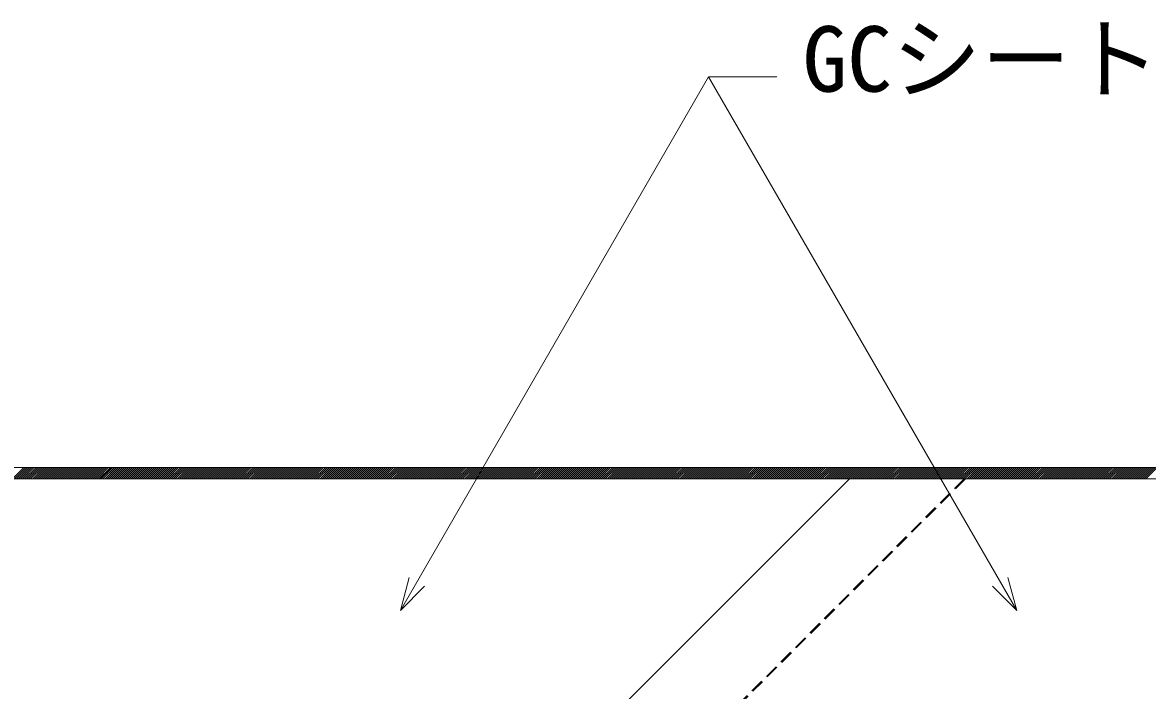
# Model space of a CAD drawing. Units: millimetres, scale not verified. Extents: x -840 to 840, y -594 to 594.
# Drawn here: x 125 to 322.9, y 95 to 212.6 of the extents above; entities that cross this region are included whole.
import ezdxf
from ezdxf.enums import TextEntityAlignment as Align

# ---------------------------------------------------------------- set-up
doc = ezdxf.new("R2010")
doc.units = ezdxf.units.MM
doc.header["$LTSCALE"] = 2
doc.linetypes.add('DASHED1', pattern=[1.8, 1.2, -0.6])
for name, color, linetype, lineweight in [('0-0_文字', 5, 'Continuous', 9), ('0-1_寸法線', 7, 'Continuous', 9), ('0-3_GCシート', 4, 'Continuous', 9), ('0-4_IBｼｰﾄ', 7, 'Continuous', 9)]:
    doc.layers.add(name, color=color, linetype=linetype, lineweight=lineweight)
doc.styles.add('ＭＳ ゴシック', font='')
doc.styles.get('ＭＳ ゴシック').set_extended_font_data('MS Gothic')

msp = doc.modelspace()

# ---------------------------------------------------------------- linework, layer by layer
at = {"layer": '0-1_寸法線'}
msp.add_line((299.9, 109.116), (245.682, 203.026), dxfattribs=at)
for points in [[(191.463, 109.116), (245.682, 203.026), (257.682, 203.026)], [(195.706, 113.359), (191.463, 109.116), (193.016, 114.912)], [(295.658, 113.359), (299.9, 109.116), (298.347, 114.912)]]:
    msp.add_lwpolyline(points, dxfattribs=at)
at = {"layer": '0-3_GCシート'}
msp.add_line((228.294, 90.106), (270.48, 132.292), dxfattribs=at)
at = {"layer": '0-3_GCシート', "linetype": 'DASHED1'}
for p, q in [((248.23, 89.866), (290.656, 132.292)), ((248.382, 89.778), (290.896, 132.292))]:
    msp.add_line(p, q, dxfattribs=at)
at = {"layer": '0-4_IBｼｰﾄ'}
for p, q in [((-82.687, 134.292), (353.822, 134.292)), ((123.219, 132.292), (125.219, 134.292)), ((123.573, 132.292), (125.573, 134.292)), ((123.926, 132.292), (125.926, 134.292)), ((124.28, 132.292), (126.28, 134.292)), ((124.633, 132.292), (126.633, 134.292)), ((124.987, 132.292), (126.987, 134.292)), ((125.341, 132.292), (127.341, 134.292)), ((125.694, 132.292), (127.694, 134.292)), ((126.048, 132.292), (128.048, 134.292)), ((126.401, 132.292), (128.401, 134.292)), ((126.755, 132.292), (128.755, 134.292)), ((127.108, 132.292), (129.108, 134.292)), ((127.462, 132.292), (129.462, 134.292)), ((127.815, 132.292), (129.815, 134.292)), ((128.169, 132.292), (130.169, 134.292)), ((128.523, 132.292), (130.523, 134.292)), ((128.876, 132.292), (130.876, 134.292)), ((129.23, 132.292), (131.23, 134.292)), ((129.583, 132.292), (131.583, 134.292)), ((129.937, 132.292), (131.937, 134.292)), ((130.29, 132.292), (132.29, 134.292)), ((130.644, 132.292), (132.644, 134.292)), ((130.997, 132.292), (132.997, 134.292)), ((131.351, 132.292), (133.351, 134.292)), ((131.705, 132.292), (133.705, 134.292)), ((132.058, 132.292), (134.058, 134.292)), ((132.412, 132.292), (134.412, 134.292)), ((132.765, 132.292), (134.765, 134.292)), ((133.119, 132.292), (135.119, 134.292)), ((133.472, 132.292), (135.472, 134.292)), ((133.826, 132.292), (135.826, 134.292)), ((134.179, 132.292), (136.179, 134.292)), ((134.533, 132.292), (136.533, 134.292)), ((134.886, 132.292), (136.886, 134.292)), ((135.24, 132.292), (137.24, 134.292)), ((135.594, 132.292), (137.594, 134.292)), ((135.947, 132.292), (137.947, 134.292)), ((136.301, 132.292), (138.301, 134.292)), ((136.654, 132.292), (138.654, 134.292)), ((137.008, 132.292), (139.008, 134.292)), ((137.361, 132.292), (139.361, 134.292)), ((137.715, 132.292), (139.715, 134.292)), ((138.068, 132.292), (140.068, 134.292)), ((138.422, 132.292), (140.422, 134.292)), ((138.776, 132.292), (140.776, 134.292)), ((139.129, 132.292), (141.129, 134.292)), ((139.483, 132.292), (141.483, 134.292)), ((139.836, 132.292), (141.836, 134.292)), ((140.19, 132.292), (142.19, 134.292)), ((140.543, 132.292), (142.543, 134.292)), ((140.897, 132.292), (142.897, 134.292)), ((141.25, 132.292), (143.25, 134.292)), ((141.604, 132.292), (143.604, 134.292)), ((141.958, 132.292), (143.958, 134.292)), ((142.311, 132.292), (144.311, 134.292)), ((142.665, 132.292), (144.665, 134.292)), ((143.018, 132.292), (145.018, 134.292)), ((143.372, 132.292), (145.372, 134.292)), ((143.725, 132.292), (145.725, 134.292)), ((144.079, 132.292), (146.079, 134.292)), ((144.432, 132.292), (146.432, 134.292)), ((144.786, 132.292), (146.786, 134.292)), ((145.14, 132.292), (147.14, 134.292)), ((145.493, 132.292), (147.493, 134.292)), ((145.847, 132.292), (147.847, 134.292)), ((146.2, 132.292), (148.2, 134.292)), ((146.554, 132.292), (148.554, 134.292)), ((146.907, 132.292), (148.907, 134.292)), ((147.261, 132.292), (149.261, 134.292)), ((147.614, 132.292), (149.614, 134.292)), ((147.968, 132.292), (149.968, 134.292)), ((148.322, 132.292), (150.322, 134.292)), ((148.675, 132.292), (150.675, 134.292)), ((149.029, 132.292), (151.029, 134.292)), ((149.382, 132.292), (151.382, 134.292)), ((149.736, 132.292), (151.736, 134.292)), ((150.089, 132.292), (152.089, 134.292)), ((150.443, 132.292), (152.443, 134.292)), ((150.796, 132.292), (152.796, 134.292)), ((151.15, 132.292), (153.15, 134.292)), ((151.503, 132.292), (153.503, 134.292)), ((151.857, 132.292), (153.857, 134.292)), ((152.211, 132.292), (154.211, 134.292)), ((152.564, 132.292), (154.564, 134.292)), ((152.918, 132.292), (154.918, 134.292)), ((153.271, 132.292), (155.271, 134.292)), ((153.625, 132.292), (155.625, 134.292)), ((153.978, 132.292), (155.978, 134.292)), ((154.332, 132.292), (156.332, 134.292)), ((154.685, 132.292), (156.685, 134.292)), ((155.039, 132.292), (157.039, 134.292)), ((155.393, 132.292), (157.393, 134.292)), ((155.746, 132.292), (157.746, 134.292)), ((156.1, 132.292), (158.1, 134.292)), ((156.453, 132.292), (158.453, 134.292)), ((156.807, 132.292), (158.807, 134.292)), ((157.16, 132.292), (159.16, 134.292)), ((157.514, 132.292), (159.514, 134.292)), ((157.867, 132.292), (159.867, 134.292)), ((158.221, 132.292), (160.221, 134.292)), ((158.575, 132.292), (160.575, 134.292)), ((158.928, 132.292), (160.928, 134.292)), ((159.282, 132.292), (161.282, 134.292)), ((159.635, 132.292), (161.635, 134.292)), ((159.989, 132.292), (161.989, 134.292)), ((160.342, 132.292), (162.342, 134.292)), ((160.696, 132.292), (162.696, 134.292)), ((161.049, 132.292), (163.049, 134.292)), ((161.403, 132.292), (163.403, 134.292)), ((161.757, 132.292), (163.757, 134.292)), ((162.11, 132.292), (164.11, 134.292)), ((162.464, 132.292), (164.464, 134.292)), ((162.817, 132.292), (164.817, 134.292)), ((163.171, 132.292), (165.171, 134.292)), ((163.524, 132.292), (165.524, 134.292)), ((163.878, 132.292), (165.878, 134.292)), ((164.231, 132.292), (166.231, 134.292)), ((164.585, 132.292), (166.585, 134.292)), ((164.939, 132.292), (166.939, 134.292)), ((165.292, 132.292), (167.292, 134.292)), ((165.646, 132.292), (167.646, 134.292)), ((165.999, 132.292), (167.999, 134.292)), ((166.353, 132.292), (168.353, 134.292)), ((166.706, 132.292), (168.706, 134.292)), ((167.06, 132.292), (169.06, 134.292)), ((167.413, 132.292), (169.413, 134.292)), ((167.767, 132.292), (169.767, 134.292)), ((168.121, 132.292), (170.121, 134.292)), ((168.474, 132.292), (170.474, 134.292)), ((168.828, 132.292), (170.828, 134.292)), ((169.181, 132.292), (171.181, 134.292)), ((169.535, 132.292), (171.535, 134.292)), ((169.888, 132.292), (171.888, 134.292)), ((170.242, 132.292), (172.242, 134.292)), ((170.595, 132.292), (172.595, 134.292)), ((170.949, 132.292), (172.949, 134.292)), ((171.302, 132.292), (173.302, 134.292)), ((171.656, 132.292), (173.656, 134.292)), ((172.01, 132.292), (174.01, 134.292)), ((172.363, 132.292), (174.363, 134.292)), ((172.717, 132.292), (174.717, 134.292)), ((173.07, 132.292), (175.07, 134.292)), ((173.424, 132.292), (175.424, 134.292)), ((173.777, 132.292), (175.777, 134.292)), ((174.131, 132.292), (176.131, 134.292)), ((174.484, 132.292), (176.484, 134.292)), ((174.838, 132.292), (176.838, 134.292)), ((175.192, 132.292), (177.192, 134.292)), ((175.545, 132.292), (177.545, 134.292)), ((175.899, 132.292), (177.899, 134.292)), ((176.252, 132.292), (178.252, 134.292)), ((176.606, 132.292), (178.606, 134.292)), ((176.959, 132.292), (178.959, 134.292)), ((177.313, 132.292), (179.313, 134.292)), ((177.666, 132.292), (179.666, 134.292)), ((178.02, 132.292), (180.02, 134.292)), ((178.374, 132.292), (180.374, 134.292)), ((178.727, 132.292), (180.727, 134.292)), ((179.081, 132.292), (181.081, 134.292)), ((179.434, 132.292), (181.434, 134.292)), ((179.788, 132.292), (181.788, 134.292)), ((180.141, 132.292), (182.141, 134.292)), ((180.495, 132.292), (182.495, 134.292)), ((180.848, 132.292), (182.848, 134.292)), ((181.202, 132.292), (183.202, 134.292)), ((181.556, 132.292), (183.556, 134.292)), ((181.909, 132.292), (183.909, 134.292)), ((182.263, 132.292), (184.263, 134.292)), ((182.616, 132.292), (184.616, 134.292)), ((182.97, 132.292), (184.97, 134.292)), ((183.323, 132.292), (185.323, 134.292)), ((183.677, 132.292), (185.677, 134.292)), ((184.03, 132.292), (186.03, 134.292)), ((184.384, 132.292), (186.384, 134.292)), ((184.738, 132.292), (186.738, 134.292)), ((185.091, 132.292), (187.091, 134.292)), ((185.445, 132.292), (187.445, 134.292)), ((185.798, 132.292), (187.798, 134.292)), ((186.152, 132.292), (188.152, 134.292)), ((186.505, 132.292), (188.505, 134.292)), ((186.859, 132.292), (188.859, 134.292)), ((187.212, 132.292), (189.212, 134.292)), ((187.566, 132.292), (189.566, 134.292)), ((187.919, 132.292), (189.919, 134.292)), ((188.273, 132.292), (190.273, 134.292)), ((188.627, 132.292), (190.627, 134.292)), ((188.98, 132.292), (190.98, 134.292)), ((189.334, 132.292), (191.334, 134.292)), ((189.687, 132.292), (191.687, 134.292)), ((190.041, 132.292), (192.041, 134.292)), ((190.394, 132.292), (192.394, 134.292)), ((190.748, 132.292), (192.748, 134.292)), ((191.101, 132.292), (193.101, 134.292)), ((191.455, 132.292), (193.455, 134.292)), ((191.809, 132.292), (193.809, 134.292)), ((192.162, 132.292), (194.162, 134.292)), ((192.516, 132.292), (194.516, 134.292)), ((192.869, 132.292), (194.869, 134.292)), ((193.223, 132.292), (195.223, 134.292)), ((193.576, 132.292), (195.576, 134.292)), ((193.93, 132.292), (195.93, 134.292)), ((194.283, 132.292), (196.283, 134.292)), ((194.637, 132.292), (196.637, 134.292)), ((194.991, 132.292), (196.991, 134.292)), ((195.344, 132.292), (197.344, 134.292)), ((195.698, 132.292), (197.698, 134.292)), ((196.051, 132.292), (198.051, 134.292)), ((196.405, 132.292), (198.405, 134.292)), ((196.758, 132.292), (198.758, 134.292)), ((197.112, 132.292), (199.112, 134.292)), ((197.465, 132.292), (199.465, 134.292)), ((197.819, 132.292), (199.819, 134.292)), ((198.173, 132.292), (200.173, 134.292)), ((198.526, 132.292), (200.526, 134.292)), ((198.88, 132.292), (200.88, 134.292)), ((199.233, 132.292), (201.233, 134.292)), ((199.587, 132.292), (201.587, 134.292)), ((199.94, 132.292), (201.94, 134.292)), ((200.294, 132.292), (202.294, 134.292)), ((200.647, 132.292), (202.647, 134.292)), ((201.001, 132.292), (203.001, 134.292)), ((201.355, 132.292), (203.355, 134.292)), ((201.708, 132.292), (203.708, 134.292)), ((202.062, 132.292), (204.062, 134.292)), ((202.415, 132.292), (204.415, 134.292)), ((202.769, 132.292), (204.769, 134.292)), ((203.122, 132.292), (205.122, 134.292)), ((203.476, 132.292), (205.476, 134.292)), ((203.829, 132.292), (205.829, 134.292)), ((204.183, 132.292), (206.183, 134.292)), ((204.537, 132.292), (206.537, 134.292)), ((204.89, 132.292), (206.89, 134.292)), ((205.244, 132.292), (207.244, 134.292)), ((205.597, 132.292), (207.597, 134.292)), ((205.951, 132.292), (207.951, 134.292)), ((206.304, 132.292), (208.304, 134.292)), ((206.658, 132.292), (208.658, 134.292)), ((207.011, 132.292), (209.011, 134.292)), ((207.365, 132.292), (209.365, 134.292)), ((207.718, 132.292), (209.718, 134.292)), ((208.072, 132.292), (210.072, 134.292)), ((208.426, 132.292), (210.426, 134.292)), ((208.779, 132.292), (210.779, 134.292)), ((209.133, 132.292), (211.133, 134.292)), ((209.486, 132.292), (211.486, 134.292)), ((209.84, 132.292), (211.84, 134.292)), ((210.193, 132.292), (212.193, 134.292)), ((210.547, 132.292), (212.547, 134.292)), ((210.9, 132.292), (212.9, 134.292)), ((211.254, 132.292), (213.254, 134.292)), ((211.608, 132.292), (213.608, 134.292)), ((211.961, 132.292), (213.961, 134.292)), ((212.315, 132.292), (214.315, 134.292)), ((212.668, 132.292), (214.668, 134.292)), ((213.022, 132.292), (215.022, 134.292)), ((213.375, 132.292), (215.375, 134.292)), ((213.729, 132.292), (215.729, 134.292)), ((214.082, 132.292), (216.082, 134.292)), ((214.436, 132.292), (216.436, 134.292)), ((214.79, 132.292), (216.79, 134.292)), ((215.143, 132.292), (217.143, 134.292)), ((215.497, 132.292), (217.497, 134.292)), ((215.85, 132.292), (217.85, 134.292)), ((216.204, 132.292), (218.204, 134.292)), ((216.557, 132.292), (218.557, 134.292)), ((216.911, 132.292), (218.911, 134.292)), ((217.264, 132.292), (219.264, 134.292)), ((217.618, 132.292), (219.618, 134.292)), ((217.972, 132.292), (219.972, 134.292)), ((218.325, 132.292), (220.325, 134.292)), ((218.679, 132.292), (220.679, 134.292)), ((219.032, 132.292), (221.032, 134.292)), ((219.386, 132.292), (221.386, 134.292)), ((219.739, 132.292), (221.739, 134.292)), ((220.093, 132.292), (222.093, 134.292)), ((220.446, 132.292), (222.446, 134.292)), ((220.8, 132.292), (222.8, 134.292)), ((221.154, 132.292), (223.154, 134.292)), ((221.507, 132.292), (223.507, 134.292)), ((221.861, 132.292), (223.861, 134.292)), ((222.214, 132.292), (224.214, 134.292)), ((222.568, 132.292), (224.568, 134.292)), ((222.921, 132.292), (224.921, 134.292)), ((223.275, 132.292), (225.275, 134.292)), ((223.628, 132.292), (225.628, 134.292)), ((223.982, 132.292), (225.982, 134.292)), ((224.335, 132.292), (226.335, 134.292)), ((224.689, 132.292), (226.689, 134.292)), ((225.043, 132.292), (227.043, 134.292)), ((225.396, 132.292), (227.396, 134.292)), ((225.75, 132.292), (227.75, 134.292)), ((226.103, 132.292), (228.103, 134.292)), ((226.457, 132.292), (228.457, 134.292)), ((226.81, 132.292), (228.81, 134.292)), ((227.164, 132.292), (229.164, 134.292)), ((227.517, 132.292), (229.517, 134.292)), ((227.871, 132.292), (229.871, 134.292)), ((228.225, 132.292), (230.225, 134.292)), ((228.578, 132.292), (230.578, 134.292)), ((228.932, 132.292), (230.932, 134.292)), ((229.285, 132.292), (231.285, 134.292)), ((229.639, 132.292), (231.639, 134.292)), ((229.992, 132.292), (231.992, 134.292)), ((230.346, 132.292), (232.346, 134.292)), ((230.699, 132.292), (232.699, 134.292)), ((231.053, 132.292), (233.053, 134.292)), ((231.407, 132.292), (233.407, 134.292)), ((231.76, 132.292), (233.76, 134.292)), ((232.114, 132.292), (234.114, 134.292)), ((232.467, 132.292), (234.467, 134.292)), ((232.821, 132.292), (234.821, 134.292)), ((233.174, 132.292), (235.174, 134.292)), ((233.528, 132.292), (235.528, 134.292)), ((233.881, 132.292), (235.881, 134.292)), ((234.235, 132.292), (236.235, 134.292)), ((234.589, 132.292), (236.589, 134.292)), ((234.942, 132.292), (236.942, 134.292)), ((235.296, 132.292), (237.296, 134.292)), ((235.649, 132.292), (237.649, 134.292)), ((236.003, 132.292), (238.003, 134.292)), ((236.356, 132.292), (238.356, 134.292)), ((236.71, 132.292), (238.71, 134.292)), ((237.063, 132.292), (239.063, 134.292)), ((237.417, 132.292), (239.417, 134.292)), ((237.771, 132.292), (239.771, 134.292)), ((238.124, 132.292), (240.124, 134.292)), ((238.478, 132.292), (240.478, 134.292)), ((238.831, 132.292), (240.831, 134.292)), ((239.185, 132.292), (241.185, 134.292)), ((239.538, 132.292), (241.538, 134.292)), ((239.892, 132.292), (241.892, 134.292)), ((240.245, 132.292), (242.245, 134.292)), ((240.599, 132.292), (242.599, 134.292)), ((240.953, 132.292), (242.953, 134.292)), ((241.306, 132.292), (243.306, 134.292)), ((241.66, 132.292), (243.66, 134.292)), ((242.013, 132.292), (244.013, 134.292)), ((242.367, 132.292), (244.367, 134.292)), ((242.72, 132.292), (244.72, 134.292)), ((243.074, 132.292), (245.074, 134.292)), ((243.427, 132.292), (245.427, 134.292)), ((243.781, 132.292), (245.781, 134.292)), ((244.134, 132.292), (246.134, 134.292)), ((244.488, 132.292), (246.488, 134.292)), ((244.842, 132.292), (246.842, 134.292)), ((245.195, 132.292), (247.195, 134.292)), ((245.549, 132.292), (247.549, 134.292)), ((245.902, 132.292), (247.902, 134.292)), ((246.256, 132.292), (248.256, 134.292)), ((246.609, 132.292), (248.609, 134.292)), ((246.963, 132.292), (248.963, 134.292)), ((247.316, 132.292), (249.316, 134.292)), ((247.67, 132.292), (249.67, 134.292)), ((248.024, 132.292), (250.024, 134.292)), ((248.377, 132.292), (250.377, 134.292)), ((248.731, 132.292), (250.731, 134.292)), ((249.084, 132.292), (251.084, 134.292)), ((249.438, 132.292), (251.438, 134.292)), ((249.791, 132.292), (251.791, 134.292)), ((250.145, 132.292), (252.145, 134.292)), ((250.498, 132.292), (252.498, 134.292)), ((250.852, 132.292), (252.852, 134.292)), ((251.206, 132.292), (253.206, 134.292)), ((251.559, 132.292), (253.559, 134.292)), ((251.913, 132.292), (253.913, 134.292)), ((252.266, 132.292), (254.266, 134.292)), ((252.62, 132.292), (254.62, 134.292)), ((252.973, 132.292), (254.973, 134.292)), ((253.327, 132.292), (255.327, 134.292)), ((253.68, 132.292), (255.68, 134.292)), ((254.034, 132.292), (256.034, 134.292)), ((254.388, 132.292), (256.388, 134.292)), ((254.741, 132.292), (256.741, 134.292)), ((255.095, 132.292), (257.095, 134.292)), ((255.448, 132.292), (257.448, 134.292)), ((255.802, 132.292), (257.802, 134.292)), ((256.155, 132.292), (258.155, 134.292)), ((256.509, 132.292), (258.509, 134.292)), ((256.862, 132.292), (258.862, 134.292)), ((257.216, 132.292), (259.216, 134.292)), ((257.57, 132.292), (259.57, 134.292)), ((257.923, 132.292), (259.923, 134.292)), ((258.277, 132.292), (260.277, 134.292)), ((258.63, 132.292), (260.63, 134.292)), ((258.984, 132.292), (260.984, 134.292)), ((259.337, 132.292), (261.337, 134.292)), ((259.691, 132.292), (261.691, 134.292)), ((260.044, 132.292), (262.044, 134.292)), ((260.398, 132.292), (262.398, 134.292)), ((260.751, 132.292), (262.751, 134.292)), ((261.105, 132.292), (263.105, 134.292)), ((261.459, 132.292), (263.459, 134.292)), ((261.812, 132.292), (263.812, 134.292)), ((262.166, 132.292), (264.166, 134.292)), ((262.519, 132.292), (264.519, 134.292)), ((262.873, 132.292), (264.873, 134.292)), ((263.226, 132.292), (265.226, 134.292)), ((263.58, 132.292), (265.58, 134.292)), ((263.933, 132.292), (265.933, 134.292)), ((264.287, 132.292), (266.287, 134.292)), ((264.641, 132.292), (266.641, 134.292)), ((264.994, 132.292), (266.994, 134.292)), ((265.348, 132.292), (267.348, 134.292)), ((265.701, 132.292), (267.701, 134.292)), ((266.055, 132.292), (268.055, 134.292)), ((266.408, 132.292), (268.408, 134.292)), ((266.762, 132.292), (268.762, 134.292)), ((267.115, 132.292), (269.115, 134.292)), ((267.469, 132.292), (269.469, 134.292)), ((267.823, 132.292), (269.823, 134.292)), ((268.176, 132.292), (270.176, 134.292)), ((268.53, 132.292), (270.53, 134.292)), ((268.883, 132.292), (270.883, 134.292)), ((269.237, 132.292), (271.237, 134.292)), ((269.59, 132.292), (271.59, 134.292)), ((269.944, 132.292), (271.944, 134.292)), ((270.297, 132.292), (272.297, 134.292)), ((270.651, 132.292), (272.651, 134.292)), ((271.005, 132.292), (273.005, 134.292)), ((271.358, 132.292), (273.358, 134.292)), ((271.712, 132.292), (273.712, 134.292)), ((272.065, 132.292), (274.065, 134.292)), ((272.419, 132.292), (274.419, 134.292)), ((272.772, 132.292), (274.772, 134.292)), ((273.126, 132.292), (275.126, 134.292)), ((273.479, 132.292), (275.479, 134.292)), ((273.833, 132.292), (275.833, 134.292)), ((274.187, 132.292), (276.187, 134.292)), ((274.54, 132.292), (276.54, 134.292)), ((274.894, 132.292), (276.894, 134.292)), ((275.247, 132.292), (277.247, 134.292)), ((275.601, 132.292), (277.601, 134.292)), ((275.954, 132.292), (277.954, 134.292)), ((276.308, 132.292), (278.308, 134.292)), ((276.661, 132.292), (278.661, 134.292)), ((277.015, 132.292), (279.015, 134.292)), ((277.368, 132.292), (279.368, 134.292)), ((277.722, 132.292), (279.722, 134.292)), ((278.076, 132.292), (280.076, 134.292)), ((278.429, 132.292), (280.429, 134.292)), ((278.783, 132.292), (280.783, 134.292)), ((279.136, 132.292), (281.136, 134.292)), ((279.49, 132.292), (281.49, 134.292)), ((279.843, 132.292), (281.843, 134.292)), ((280.197, 132.292), (282.197, 134.292)), ((280.55, 132.292), (282.55, 134.292)), ((280.904, 132.292), (282.904, 134.292)), ((281.258, 132.292), (283.258, 134.292)), ((281.611, 132.292), (283.611, 134.292)), ((281.965, 132.292), (283.965, 134.292)), ((282.318, 132.292), (284.318, 134.292)), ((282.672, 132.292), (284.672, 134.292)), ((283.025, 132.292), (285.025, 134.292)), ((283.379, 132.292), (285.379, 134.292)), ((283.732, 132.292), (285.732, 134.292)), ((284.086, 132.292), (286.086, 134.292)), ((284.44, 132.292), (286.44, 134.292)), ((284.793, 132.292), (286.793, 134.292)), ((285.147, 132.292), (287.147, 134.292)), ((285.5, 132.292), (287.5, 134.292)), ((285.854, 132.292), (287.854, 134.292)), ((286.207, 132.292), (288.207, 134.292)), ((286.561, 132.292), (288.561, 134.292)), ((286.914, 132.292), (288.914, 134.292)), ((287.268, 132.292), (289.268, 134.292)), ((287.622, 132.292), (289.622, 134.292)), ((287.975, 132.292), (289.975, 134.292)), ((288.329, 132.292), (290.329, 134.292)), ((288.682, 132.292), (290.682, 134.292)), ((289.036, 132.292), (291.036, 134.292)), ((289.389, 132.292), (291.389, 134.292)), ((289.743, 132.292), (291.743, 134.292)), ((290.096, 132.292), (292.096, 134.292)), ((290.45, 132.292), (292.45, 134.292)), ((290.804, 132.292), (292.804, 134.292)), ((291.157, 132.292), (293.157, 134.292)), ((291.511, 132.292), (293.511, 134.292)), ((291.864, 132.292), (293.864, 134.292)), ((292.218, 132.292), (294.218, 134.292)), ((292.571, 132.292), (294.571, 134.292)), ((292.925, 132.292), (294.925, 134.292)), ((293.278, 132.292), (295.278, 134.292)), ((293.632, 132.292), (295.632, 134.292)), ((293.986, 132.292), (295.986, 134.292)), ((294.339, 132.292), (296.339, 134.292)), ((294.693, 132.292), (296.693, 134.292)), ((295.046, 132.292), (297.046, 134.292)), ((295.4, 132.292), (297.4, 134.292)), ((295.753, 132.292), (297.753, 134.292)), ((296.107, 132.292), (298.107, 134.292)), ((296.46, 132.292), (298.46, 134.292)), ((296.814, 132.292), (298.814, 134.292)), ((297.167, 132.292), (299.167, 134.292)), ((297.521, 132.292), (299.521, 134.292)), ((297.875, 132.292), (299.875, 134.292)), ((298.228, 132.292), (300.228, 134.292)), ((298.582, 132.292), (300.582, 134.292)), ((298.935, 132.292), (300.935, 134.292)), ((299.289, 132.292), (301.289, 134.292)), ((299.642, 132.292), (301.642, 134.292)), ((299.996, 132.292), (301.996, 134.292)), ((300.349, 132.292), (302.349, 134.292)), ((300.703, 132.292), (302.703, 134.292)), ((301.057, 132.292), (303.057, 134.292)), ((301.41, 132.292), (303.41, 134.292)), ((301.764, 132.292), (303.764, 134.292)), ((302.117, 132.292), (304.117, 134.292)), ((302.471, 132.292), (304.471, 134.292)), ((302.824, 132.292), (304.824, 134.292)), ((303.178, 132.292), (305.178, 134.292)), ((303.531, 132.292), (305.531, 134.292)), ((303.885, 132.292), (305.885, 134.292)), ((304.239, 132.292), (306.239, 134.292)), ((304.592, 132.292), (306.592, 134.292)), ((304.946, 132.292), (306.946, 134.292)), ((305.299, 132.292), (307.299, 134.292)), ((305.653, 132.292), (307.653, 134.292)), ((306.006, 132.292), (308.006, 134.292)), ((306.36, 132.292), (308.36, 134.292)), ((306.713, 132.292), (308.713, 134.292)), ((307.067, 132.292), (309.067, 134.292)), ((307.421, 132.292), (309.421, 134.292)), ((307.774, 132.292), (309.774, 134.292)), ((308.128, 132.292), (310.128, 134.292)), ((308.481, 132.292), (310.481, 134.292)), ((308.835, 132.292), (310.835, 134.292)), ((309.188, 132.292), (311.188, 134.292)), ((309.542, 132.292), (311.542, 134.292)), ((309.895, 132.292), (311.895, 134.292)), ((310.249, 132.292), (312.249, 134.292)), ((310.603, 132.292), (312.603, 134.292)), ((310.956, 132.292), (312.956, 134.292)), ((311.31, 132.292), (313.31, 134.292)), ((311.663, 132.292), (313.663, 134.292)), ((312.017, 132.292), (314.017, 134.292)), ((312.37, 132.292), (314.37, 134.292)), ((312.724, 132.292), (314.724, 134.292)), ((313.077, 132.292), (315.077, 134.292)), ((313.431, 132.292), (315.431, 134.292)), ((313.784, 132.292), (315.784, 134.292)), ((314.138, 132.292), (316.138, 134.292)), ((314.492, 132.292), (316.492, 134.292)), ((314.845, 132.292), (316.845, 134.292)), ((315.199, 132.292), (317.199, 134.292)), ((315.552, 132.292), (317.552, 134.292)), ((315.906, 132.292), (317.906, 134.292)), ((316.259, 132.292), (318.259, 134.292)), ((316.613, 132.292), (318.613, 134.292)), ((316.966, 132.292), (318.966, 134.292)), ((317.32, 132.292), (319.32, 134.292)), ((317.674, 132.292), (319.674, 134.292)), ((318.027, 132.292), (320.027, 134.292)), ((318.381, 132.292), (320.381, 134.292)), ((318.734, 132.292), (320.734, 134.292)), ((319.088, 132.292), (321.088, 134.292)), ((319.441, 132.292), (321.441, 134.292)), ((319.795, 132.292), (321.795, 134.292)), ((320.148, 132.292), (322.148, 134.292)), ((320.502, 132.292), (322.502, 134.292)), ((320.856, 132.292), (322.856, 134.292)), ((321.209, 132.292), (323.209, 134.292)), ((321.563, 132.292), (323.563, 134.292)), ((321.916, 132.292), (323.916, 134.292)), ((322.27, 132.292), (324.27, 134.292)), ((322.623, 132.292), (324.623, 134.292)), ((-83.222, 132.292), (354.358, 132.292))]:
    msp.add_line(p, q, dxfattribs=at)
for points in [[(110.273, 132.292), (138.557, 132.292), (140.557, 134.292), (110.273, 134.292)], [(138.557, 132.292), (350.273, 132.292), (350.273, 134.292), (140.557, 134.292)]]:
    msp.add_lwpolyline(points, close=True, dxfattribs=at)

# ---------------------------------------------------------------- texts
at = {"layer": '0-0_文字', "color": 7, "style": 'ＭＳ ゴシック'}
msp.add_text('GCシート', height=11.54, dxfattribs=at).set_placement((262.222, 196.967), align=Align.BOTTOM_LEFT)

doc.saveas('drawing.dxf')
